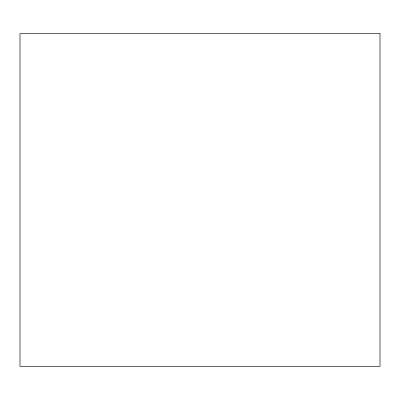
<?xml version="1.0" encoding="UTF-8"?>
<svg xmlns="http://www.w3.org/2000/svg" width="400" height="400" viewBox="0 0 400 400"><rect width="100%" height="100%" fill="white"/><g stroke="black" fill="none" stroke-linecap="round" stroke-linejoin="round"><path stroke-width="0.6" d="M380 33.67L20 33.67L20 366.33L380 366.33L380 33.67"/></g></svg>
